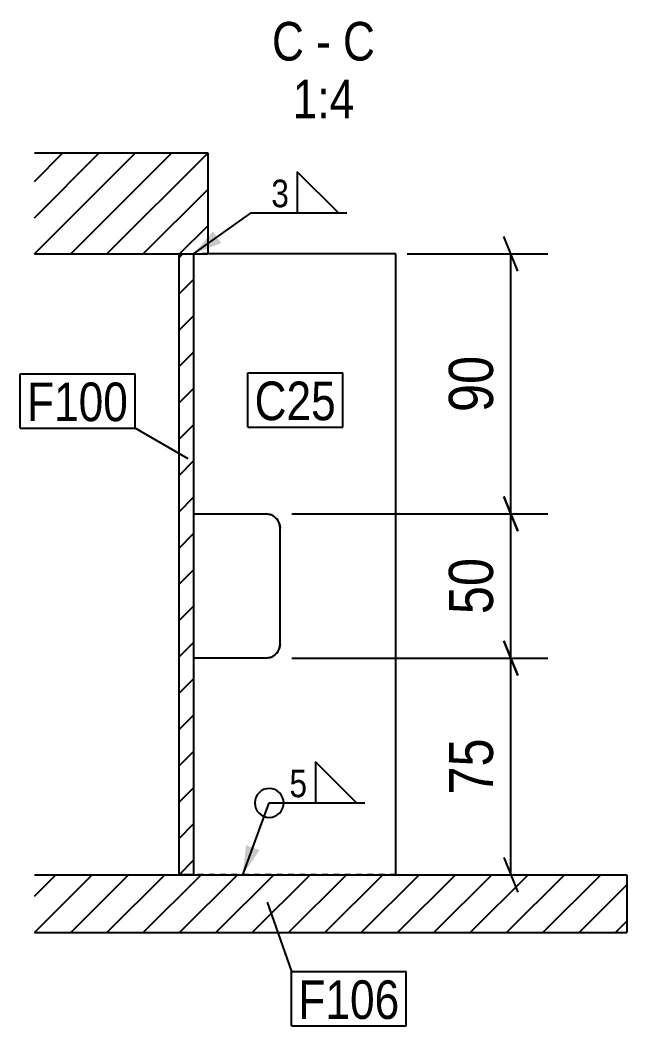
# Model space of a CAD drawing. Header units: millimetres. Extents: x 29 to 47384, y 10 to 1917.
# Drawn here: x 47174.3 to 47384.3, y 9.6 to 358 of the extents above; entities that cross this region are included whole.
import ezdxf

# ---------------------------------------------------------------- set-up
doc = ezdxf.new("R2010")
doc.units = ezdxf.units.MM
doc.linetypes.add('DXK_LINE_DOT2', pattern=[3.9198, 1.9599, -1.9599])
for name, color, linetype in [('MÅLSÆTNING', 7, 'Continuous'), ('STÅL', 7, 'Continuous'), ('TEKST', 7, 'Continuous')]:
    doc.layers.add(name, color=color, linetype=linetype)
doc.styles.add('Arial Narrow', font='ARIALN.TTF', dxfattribs={"height": 0.2})

msp = doc.modelspace()

# ---------------------------------------------------------------- hatches: boundary and pattern name
at = {"layer": 'STÅL', "linetype": 'Continuous'}
h = msp.add_hatch(dxfattribs=at)
h.set_pattern_fill('', scale=2.8, style=0, pattern_type=0)
h.set_pattern_definition([(45, (47179.187, 276.957), (-6.2862, 6.2862), [])])
h.paths.add_polyline_path([(47179.19, 311.96), (47179.19, 276.96), (47239.26, 276.96), (47239.26, 311.96)])
h = msp.add_hatch(dxfattribs=at)
h.set_pattern_fill('', scale=2.8, style=0, pattern_type=0)
h.set_pattern_definition([(45, (47229.259, 61.957), (-6.28618, 6.28618), [])])
h.paths.add_polyline_path([(47229.26, 276.96), (47229.26, 61.96), (47234.26, 61.96), (47234.26, 276.96)])
h = msp.add_hatch(dxfattribs=at)
h.set_pattern_fill('', scale=2.8, style=0, pattern_type=0)
h.set_pattern_definition([(45, (47179.187, 41.957), (-6.28618, 6.28618), [])])
h.paths.add_polyline_path([(47179.19, 61.96), (47179.19, 41.96), (47384.26, 41.96), (47384.26, 61.96)])
at = {"layer": 'TEKST', "linetype": 'Continuous'}
for points in [[(47243.86, 280.72), (47234.26, 276.96), (47240.96, 284.79)], [(47257.13, 70.47), (47251.33, 61.96), (47252.44, 72.2)]]:
    msp.add_hatch(color=3, dxfattribs=at).paths.add_polyline_path(points)

# ---------------------------------------------------------------- linework, layer by layer
at = {"layer": 'MÅLSÆTNING', "color": 7, "linetype": 'Continuous'}
for p, q in [((47346.52, 270.96), (47341.72, 282.96)), ((47308.26, 276.96), (47356.92, 276.96)), ((47344.12, 186.96), (47344.12, 276.96)), ((47341.72, 192.96), (47346.52, 180.96)), ((47346.52, 180.96), (47341.72, 192.96)), ((47268.26, 186.96), (47356.92, 186.96)), ((47268.26, 186.96), (47356.92, 186.96)), ((47344.12, 136.96), (47344.12, 186.96)), ((47341.72, 142.96), (47346.52, 130.96)), ((47346.52, 130.96), (47341.72, 142.96)), ((47268.26, 136.96), (47356.92, 136.96)), ((47268.26, 136.96), (47356.92, 136.96)), ((47344.12, 61.96), (47344.12, 136.96)), ((47341.72, 67.96), (47346.52, 55.96)), ((47308.26, 61.96), (47356.92, 61.96))]:
    msp.add_line(p, q, dxfattribs=at)
at = {"layer": 'STÅL', "color": 2, "linetype": 'Continuous'}
for p, q in [((47179.19, 311.96), (47239.26, 311.96)), ((47239.26, 311.96), (47239.26, 276.96)), ((47179.19, 276.96), (47239.26, 276.96)), ((47229.26, 61.96), (47229.26, 276.96)), ((47229.26, 276.96), (47234.26, 276.96)), ((47234.26, 276.96), (47234.26, 61.96)), ((47304.26, 276.96), (47239.26, 276.96)), ((47304.26, 61.96), (47304.26, 276.96)), ((47234.26, 186.96), (47259.26, 186.96)), ((47260.81, 186.71), (47259.26, 186.96)), ((47264.26, 181.96), (47264.02, 183.5)), ((47264.26, 141.96), (47264.26, 181.96)), ((47264.02, 140.41), (47264.26, 141.96)), ((47259.26, 136.96), (47234.26, 136.96)), ((47259.26, 136.96), (47260.81, 137.2)), ((47179.19, 61.96), (47384.26, 61.96)), ((47234.26, 61.96), (47229.26, 61.96)), ((47384.26, 61.96), (47384.26, 41.96)), ((47179.19, 41.96), (47384.26, 41.96))]:
    msp.add_line(p, q, dxfattribs=at)
at = {"layer": 'STÅL', "color": 7, "linetype": 'DXK_LINE_DOT2'}
for p, q in [((47234.26, 276.96), (47234.26, 186.96)), ((47239.26, 276.96), (47234.26, 276.96)), ((47259.26, 186.96), (47260.81, 186.71)), ((47264.02, 183.5), (47264.26, 181.96)), ((47264.26, 141.96), (47264.02, 140.41)), ((47234.26, 136.96), (47234.26, 61.96)), ((47260.81, 137.2), (47259.26, 136.96)), ((47304.26, 61.96), (47234.26, 61.96))]:
    msp.add_line(p, q, dxfattribs=at)
at = {"layer": 'STÅL', "color": 2, "linetype": 'Continuous'}
for centre, start, end in [((47259.26, 181.96), 18, 72), ((47259.26, 141.96), 288, 342)]:
    msp.add_arc(centre, 5, start, end, dxfattribs=at)
at = {"layer": 'STÅL', "color": 7, "linetype": 'DXK_LINE_DOT2'}
for centre, start, end in [((47259.26, 181.96), 18, 72), ((47259.26, 141.96), 288, 342)]:
    msp.add_arc(centre, 5, start, end, dxfattribs=at)
at = {"layer": 'TEKST', "color": 3, "linetype": 'Continuous'}
for p, q in [((47284.45, 291.15), (47270.16, 305.44)), ((47270.16, 305.44), (47270.16, 291.15)), ((47234.26, 276.96), (47254.21, 291.15)), ((47270.16, 291.15), (47284.45, 291.15)), ((47290.72, 86.81), (47276.44, 101.09)), ((47276.44, 101.09), (47276.44, 86.81)), ((47251.33, 61.96), (47260.49, 86.81)), ((47276.44, 86.81), (47290.72, 86.81))]:
    msp.add_line(p, q, dxfattribs=at)
at = {"layer": 'TEKST', "color": 7, "linetype": 'Continuous'}
for p, q in [((47174.27, 235.46), (47214.03, 235.46)), ((47174.27, 216.66), (47174.27, 235.46)), ((47214.03, 216.66), (47214.03, 235.46)), ((47253.02, 235.8), (47285.96, 235.8)), ((47253.02, 217), (47253.02, 235.8)), ((47285.96, 217), (47285.96, 235.8)), ((47174.27, 216.66), (47214.03, 216.66)), ((47232.45, 206.03), (47214.03, 216.66)), ((47253.02, 217), (47285.96, 217)), ((47259.81, 52.44), (47268.18, 28.4)), ((47268.18, 28.4), (47307.93, 28.4)), ((47268.18, 9.6), (47268.18, 28.4)), ((47307.93, 9.6), (47307.93, 28.4)), ((47268.18, 9.6), (47307.93, 9.6))]:
    msp.add_line(p, q, dxfattribs=at)
at = {"layer": 'TEKST', "color": 3, "linetype": 'Continuous'}
msp.add_arc((47260.49, 86.81), 5, 90, 270, dxfattribs=at)

# ---------------------------------------------------------------- wipeouts: each hides what was drawn before it
at = {"color": 0}
for points, layer in [([(47341.12, 244.91), (47318.72, 244.91), (47318.72, 219.01), (47341.12, 219.01)], 'MÅLSÆTNING'), ([(47341.12, 174.91), (47318.72, 174.91), (47318.72, 149.01), (47341.12, 149.01)], 'MÅLSÆTNING'), ([(47341.12, 112.41), (47318.72, 112.41), (47318.72, 86.51), (47341.12, 86.51)], 'MÅLSÆTNING'), ([(47268.1, 292.35), (47268.1, 303.95), (47260.41, 303.95), (47260.41, 292.35)], 'TEKST'), ([(47283.56, 219.4), (47283.56, 233.4), (47255.42, 233.4), (47255.42, 219.4)], 'TEKST'), ([(47211.63, 219.06), (47211.63, 233.06), (47176.67, 233.06), (47176.67, 219.06)], 'TEKST'), ([(47274.38, 88.01), (47274.38, 99.61), (47266.69, 99.61), (47266.69, 88.01)], 'TEKST'), ([(47305.53, 12), (47305.53, 26), (47270.58, 26), (47270.58, 12)], 'TEKST')]:
    msp.add_wipeout(points, dxfattribs=at).dxf.layer = layer
at = {"color": 0, "linetype": 'Continuous'}
for points in [[(47272.52, 343.96), (47272.52, 357.96), (47261.44, 357.96), (47261.44, 343.96)], [(47281.81, 343.96), (47281.81, 357.96), (47276.72, 357.96), (47276.72, 343.96)], [(47297.09, 343.96), (47297.09, 357.96), (47286.01, 357.96), (47286.01, 343.96)], [(47289.93, 323.96), (47289.93, 337.96), (47268.6, 337.96), (47268.6, 323.96)]]:
    msp.add_wipeout(points, dxfattribs=at).dxf.layer = 'TEKST'

# ---------------------------------------------------------------- next in the draw order: linework, layer by layer
at = {"layer": 'TEKST', "color": 3, "linetype": 'Continuous'}
for p, q in [((47254.21, 291.15), (47287.3, 291.15)), ((47260.49, 86.81), (47293.58, 86.81))]:
    msp.add_line(p, q, dxfattribs=at)
msp.add_arc((47260.49, 86.81), 5, 270, 90, dxfattribs=at)

# ---------------------------------------------------------------- next in the draw order: texts
at = {"layer": 'MÅLSÆTNING', "color": 3, "style": 'Arial Narrow'}
for s, p in [('90', (47337.92, 222.21)), ('50', (47337.92, 152.21)), ('75', (47337.92, 89.71))]:
    msp.add_text(s, height=15.271, rotation=90.0002, dxfattribs=at).set_placement(p)
at = {"layer": 'TEKST', "color": 3, "linetype": 'Continuous', "style": 'Arial Narrow'}
for s, height, p in [('C', 13.36, (47261.44, 343.96)), ('C', 13.36, (47286.01, 343.96)), ('-', 13.36, (47276.72, 343.96)), ('1:4', 13.362, (47268.6, 323.96))]:
    msp.add_text(s, height=height, dxfattribs=at).set_placement(p)
at = {"layer": 'TEKST', "color": 3, "style": 'Arial Narrow'}
for s, p in [('3', (47261.21, 293.15)), ('5', (47267.49, 88.81))]:
    msp.add_text(s, height=9.54, dxfattribs=at).set_placement(p)

# ---------------------------------------------------------------- next in the draw order: wipeouts: each hides what was drawn before it
at = {"color": 0}
for points in [[(47283.56, 219.4), (47283.56, 233.4), (47255.42, 233.4), (47255.42, 219.4)], [(47211.63, 219.06), (47211.63, 233.06), (47176.67, 233.06), (47176.67, 219.06)], [(47305.53, 12), (47305.53, 26), (47270.58, 26), (47270.58, 12)]]:
    msp.add_wipeout(points, dxfattribs=at).dxf.layer = 'TEKST'

# ---------------------------------------------------------------- next in the draw order: texts
at = {"layer": 'TEKST', "color": 3, "style": 'Arial Narrow'}
for s, p in [('F100', (47176.67, 219.06)), ('C25', (47255.42, 219.4)), ('F106', (47270.58, 12))]:
    msp.add_text(s, height=13.362, dxfattribs=at).set_placement(p)

doc.saveas('drawing.dxf')
